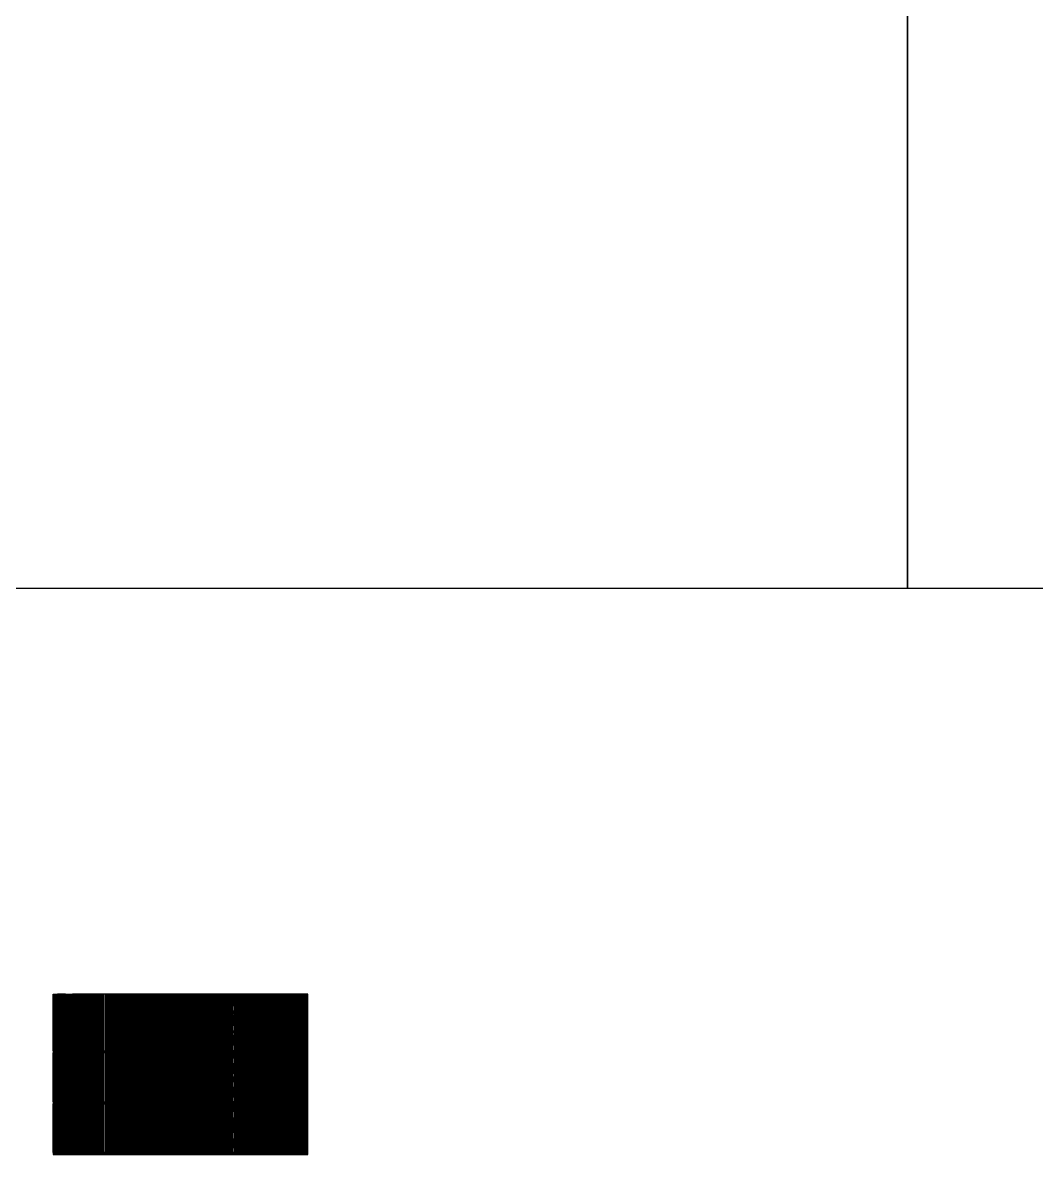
# Model space of a CAD drawing. Header units: millimetres. Extents: x 2519235 to 7246330, y 25937 to 201821.
# Drawn here: x 2943254 to 3002996, y 26451 to 93136 of the extents above; entities that cross this region are included whole.
import ezdxf

# ---------------------------------------------------------------- set-up
doc = ezdxf.new("R2010")
doc.units = ezdxf.units.MM
doc.set_wipeout_variables(frame=1)
doc.linetypes.add('TA_HL_001.00000', pattern=[6.5, 3.55, -2.95])
for name, color, linetype in [('010 - ASPG_EXTR_MAIN_COLOR_2', 7, 'Continuous'), ('010 - ASPG_EXTR_WIPEOUT_', 7, 'Continuous'), ('010 - ASPG_FRAMING_MAIN_COLOR_1', 7, 'Continuous'), ('010 - ASPG_FRAMING_MAIN_COLOR_2', 7, 'Continuous'), ('010 - ASPG_FRAMING_SUB_COLOR_2', 7, 'Continuous'), ('010 - ASPG_FRAMING_SUB_COLOR_3', 7, 'Continuous'), ('010 - ASPG_FRAMING_WIPEOUT_', 7, 'Continuous')]:
    doc.layers.add(name, color=color, linetype=linetype)

# ---------------------------------------------------------------- blocks, each defined once
blk = doc.blocks.new('*U1137')
at = {"color": 7}
blk.add_wipeout([(50, 0), (1400, 0), (1400, 2865), (50, 2865)], dxfattribs=at).dxf.layer = '010 - ASPG_EXTR_WIPEOUT_'
at = {"layer": '010 - ASPG_EXTR_MAIN_COLOR_2', "color": 7}
for points in [[(393, 0), (403, 0), (403, 2865), (393, 2865)], [(458, 0), (468, 0), (468, 2865), (458, 2865)], [(523, 0), (533, 0), (533, 2865), (523, 2865)], [(588, 0), (598, 0), (598, 2865), (588, 2865)], [(653, 0), (663, 0), (663, 2865), (653, 2865)], [(718, 0), (728, 0), (728, 2865), (718, 2865)], [(783, 0), (793, 0), (793, 2865), (783, 2865)], [(848, 0), (858, 0), (858, 2865), (848, 2865)], [(913, 0), (923, 0), (923, 2865), (913, 2865)], [(978, 0), (988, 0), (988, 2865), (978, 2865)], [(1043, 0), (1053, 0), (1053, 2865), (1043, 2865)]]:
    blk.add_lwpolyline(points, close=True, dxfattribs=at)
at = {"layer": '010 - ASPG_FRAMING_SUB_COLOR_2', "color": 7}
blk.add_lwpolyline([(50, 0), (1400, 0), (1400, 2865), (50, 2865)], close=True, dxfattribs=at)
at = {"color": 7}
for points in [[(-50, 0), (50, 0), (50, 2865), (-50, 2865)], [(1400, 0), (1500, 0), (1500, 2865), (1400, 2865)]]:
    blk.add_wipeout(points, dxfattribs=at).dxf.layer = '010 - ASPG_EXTR_WIPEOUT_'
at = {"layer": '010 - ASPG_EXTR_MAIN_COLOR_2', "color": 7}
for points in [[(133, 0), (143, 0), (143, 2865), (133, 2865)], [(198, 0), (208, 0), (208, 2865), (198, 2865)], [(263, 0), (273, 0), (273, 2865), (263, 2865)], [(328, 0), (338, 0), (338, 2865), (328, 2865)], [(1108, 0), (1118, 0), (1118, 2865), (1108, 2865)], [(1173, 0), (1183, 0), (1183, 2865), (1173, 2865)], [(1238, 0), (1248, 0), (1248, 2865), (1238, 2865)], [(1303, 0), (1313, 0), (1313, 2865), (1303, 2865)], [(1368, 0), (1378, 0), (1378, 2865), (1368, 2865)]]:
    blk.add_lwpolyline(points, close=True, dxfattribs=at)
at = {"layer": '010 - ASPG_FRAMING_MAIN_COLOR_1', "color": 7}
for points in [[(-50, 0), (-40, 0), (-40, 2865), (-50, 2865)], [(40, 0), (50, 0), (50, 2865), (40, 2865)], [(1400, 0), (1410, 0), (1410, 2865), (1400, 2865)], [(1490, 0), (1500, 0), (1500, 2865), (1490, 2865)]]:
    blk.add_lwpolyline(points, close=True, dxfattribs=at)
at = {"layer": '010 - ASPG_FRAMING_SUB_COLOR_2', "color": 7}
for points in [[(-50, 0), (50, 0), (50, 2865), (-50, 2865)], [(1400, 0), (1500, 0), (1500, 2865), (1400, 2865)]]:
    blk.add_lwpolyline(points, close=True, dxfattribs=at)
blk = doc.blocks.new('*U1136')
at = {"color": 7}
blk.add_wipeout([(50, 0), (1400, 0), (1400, 2865), (50, 2865)], dxfattribs=at).dxf.layer = '010 - ASPG_EXTR_WIPEOUT_'
at = {"layer": '010 - ASPG_EXTR_MAIN_COLOR_2', "color": 7}
for points in [[(399, 0), (409, 0), (409, 2865), (399, 2865)], [(464, 0), (474, 0), (474, 2865), (464, 2865)], [(529, 0), (539, 0), (539, 2865), (529, 2865)], [(594, 0), (604, 0), (604, 2865), (594, 2865)], [(659, 0), (669, 0), (669, 2865), (659, 2865)], [(724, 0), (734, 0), (734, 2865), (724, 2865)], [(789, 0), (799, 0), (799, 2865), (789, 2865)], [(854, 0), (864, 0), (864, 2865), (854, 2865)], [(919, 0), (929, 0), (929, 2865), (919, 2865)], [(984, 0), (994, 0), (994, 2865), (984, 2865)], [(1049, 0), (1059, 0), (1059, 2865), (1049, 2865)]]:
    blk.add_lwpolyline(points, close=True, dxfattribs=at)
at = {"layer": '010 - ASPG_FRAMING_SUB_COLOR_2', "color": 7}
blk.add_lwpolyline([(50, 0), (1400, 0), (1400, 2865), (50, 2865)], close=True, dxfattribs=at)
at = {"color": 7}
for points in [[(-50, 0), (50, 0), (50, 2865), (-50, 2865)], [(1400, 0), (1500, 0), (1500, 2865), (1400, 2865)]]:
    blk.add_wipeout(points, dxfattribs=at).dxf.layer = '010 - ASPG_EXTR_WIPEOUT_'
at = {"layer": '010 - ASPG_EXTR_MAIN_COLOR_2', "color": 7}
for points in [[(74, 0), (84, 0), (84, 2865), (74, 2865)], [(139, 0), (149, 0), (149, 2865), (139, 2865)], [(204, 0), (214, 0), (214, 2865), (204, 2865)], [(269, 0), (279, 0), (279, 2865), (269, 2865)], [(334, 0), (344, 0), (344, 2865), (334, 2865)], [(1114, 0), (1124, 0), (1124, 2865), (1114, 2865)], [(1179, 0), (1189, 0), (1189, 2865), (1179, 2865)], [(1244, 0), (1254, 0), (1254, 2865), (1244, 2865)], [(1309, 0), (1319, 0), (1319, 2865), (1309, 2865)], [(1374, 0), (1384, 0), (1384, 2865), (1374, 2865)]]:
    blk.add_lwpolyline(points, close=True, dxfattribs=at)
at = {"layer": '010 - ASPG_FRAMING_MAIN_COLOR_1', "color": 7}
for points in [[(-50, 0), (-40, 0), (-40, 2865), (-50, 2865)], [(40, 0), (50, 0), (50, 2865), (40, 2865)], [(1400, 0), (1410, 0), (1410, 2865), (1400, 2865)], [(1490, 0), (1500, 0), (1500, 2865), (1490, 2865)]]:
    blk.add_lwpolyline(points, close=True, dxfattribs=at)
at = {"layer": '010 - ASPG_FRAMING_SUB_COLOR_2', "color": 7}
for points in [[(-50, 0), (50, 0), (50, 2865), (-50, 2865)], [(1400, 0), (1500, 0), (1500, 2865), (1400, 2865)]]:
    blk.add_lwpolyline(points, close=True, dxfattribs=at)
blk = doc.blocks.new('*U1163')
at = {"color": 7}
blk.add_wipeout([(50, 0), (1450, 0), (1450, 2865), (50, 2865)], dxfattribs=at).dxf.layer = '010 - ASPG_EXTR_WIPEOUT_'
at = {"layer": '010 - ASPG_EXTR_MAIN_COLOR_2', "color": 7}
for points in [[(401, 0), (412, 0), (412, 2865), (401, 2865)], [(466, 0), (477, 0), (477, 2865), (466, 2865)], [(531, 0), (542, 0), (542, 2865), (531, 2865)], [(596, 0), (607, 0), (607, 2865), (596, 2865)], [(661, 0), (672, 0), (672, 2865), (661, 2865)], [(726, 0), (737, 0), (737, 2865), (726, 2865)], [(791, 0), (802, 0), (802, 2865), (791, 2865)], [(856, 0), (867, 0), (867, 2865), (856, 2865)], [(921, 0), (932, 0), (932, 2865), (921, 2865)], [(986, 0), (997, 0), (997, 2865), (986, 2865)], [(1051, 0), (1062, 0), (1062, 2865), (1051, 2865)]]:
    blk.add_lwpolyline(points, close=True, dxfattribs=at)
at = {"layer": '010 - ASPG_FRAMING_SUB_COLOR_2', "color": 7}
blk.add_lwpolyline([(50, 0), (1450, 0), (1450, 2865), (50, 2865)], close=True, dxfattribs=at)
at = {"color": 7}
for points in [[(-50, 0), (50, 0), (50, 2865), (-50, 2865)], [(1450, 0), (1550, 0), (1550, 2865), (1450, 2865)]]:
    blk.add_wipeout(points, dxfattribs=at).dxf.layer = '010 - ASPG_EXTR_WIPEOUT_'
at = {"layer": '010 - ASPG_EXTR_MAIN_COLOR_2', "color": 7}
for points in [[(141, 0), (152, 0), (152, 2865), (141, 2865)], [(206, 0), (217, 0), (217, 2865), (206, 2865)], [(271, 0), (282, 0), (282, 2865), (271, 2865)], [(336, 0), (347, 0), (347, 2865), (336, 2865)], [(1116, 0), (1127, 0), (1127, 2865), (1116, 2865)], [(1181, 0), (1192, 0), (1192, 2865), (1181, 2865)], [(1246, 0), (1257, 0), (1257, 2865), (1246, 2865)], [(1311, 0), (1322, 0), (1322, 2865), (1311, 2865)], [(1376, 0), (1387, 0), (1387, 2865), (1376, 2865)], [(1441, 0), (1452, 0), (1452, 2865), (1441, 2865)]]:
    blk.add_lwpolyline(points, close=True, dxfattribs=at)
at = {"layer": '010 - ASPG_FRAMING_MAIN_COLOR_1', "color": 7}
for points in [[(-50, 0), (-40, 0), (-40, 2865), (-50, 2865)], [(40, 0), (50, 0), (50, 2865), (40, 2865)], [(1450, 0), (1460, 0), (1460, 2865), (1450, 2865)], [(1540, 0), (1550, 0), (1550, 2865), (1540, 2865)]]:
    blk.add_lwpolyline(points, close=True, dxfattribs=at)
at = {"layer": '010 - ASPG_FRAMING_SUB_COLOR_2', "color": 7}
for points in [[(-50, 0), (50, 0), (50, 2865), (-50, 2865)], [(1450, 0), (1550, 0), (1550, 2865), (1450, 2865)]]:
    blk.add_lwpolyline(points, close=True, dxfattribs=at)
blk = doc.blocks.new('*U1164')
at = {"color": 7}
blk.add_wipeout([(50, 0), (1450, 0), (1450, 2865), (50, 2865)], dxfattribs=at).dxf.layer = '010 - ASPG_EXTR_WIPEOUT_'
at = {"layer": '010 - ASPG_EXTR_MAIN_COLOR_2', "color": 7}
for points in [[(401, 0), (412, 0), (412, 2865), (401, 2865)], [(466, 0), (477, 0), (477, 2865), (466, 2865)], [(531, 0), (542, 0), (542, 2865), (531, 2865)], [(596, 0), (607, 0), (607, 2865), (596, 2865)], [(661, 0), (672, 0), (672, 2865), (661, 2865)], [(726, 0), (737, 0), (737, 2865), (726, 2865)], [(791, 0), (802, 0), (802, 2865), (791, 2865)], [(856, 0), (867, 0), (867, 2865), (856, 2865)], [(921, 0), (932, 0), (932, 2865), (921, 2865)], [(986, 0), (997, 0), (997, 2865), (986, 2865)], [(1051, 0), (1062, 0), (1062, 2865), (1051, 2865)]]:
    blk.add_lwpolyline(points, close=True, dxfattribs=at)
at = {"layer": '010 - ASPG_FRAMING_SUB_COLOR_2', "color": 7}
blk.add_lwpolyline([(50, 0), (1450, 0), (1450, 2865), (50, 2865)], close=True, dxfattribs=at)
at = {"color": 7}
for points in [[(-50, 0), (50, 0), (50, 2865), (-50, 2865)], [(1450, 0), (1550, 0), (1550, 2865), (1450, 2865)]]:
    blk.add_wipeout(points, dxfattribs=at).dxf.layer = '010 - ASPG_EXTR_WIPEOUT_'
at = {"layer": '010 - ASPG_EXTR_MAIN_COLOR_2', "color": 7}
for points in [[(141, 0), (152, 0), (152, 2865), (141, 2865)], [(206, 0), (217, 0), (217, 2865), (206, 2865)], [(271, 0), (282, 0), (282, 2865), (271, 2865)], [(336, 0), (347, 0), (347, 2865), (336, 2865)], [(1116, 0), (1127, 0), (1127, 2865), (1116, 2865)], [(1181, 0), (1192, 0), (1192, 2865), (1181, 2865)], [(1246, 0), (1257, 0), (1257, 2865), (1246, 2865)], [(1311, 0), (1322, 0), (1322, 2865), (1311, 2865)], [(1376, 0), (1387, 0), (1387, 2865), (1376, 2865)], [(1441, 0), (1452, 0), (1452, 2865), (1441, 2865)]]:
    blk.add_lwpolyline(points, close=True, dxfattribs=at)
at = {"layer": '010 - ASPG_FRAMING_MAIN_COLOR_1', "color": 7}
for points in [[(-50, 0), (-40, 0), (-40, 2865), (-50, 2865)], [(40, 0), (50, 0), (50, 2865), (40, 2865)], [(1450, 0), (1460, 0), (1460, 2865), (1450, 2865)], [(1540, 0), (1550, 0), (1550, 2865), (1540, 2865)]]:
    blk.add_lwpolyline(points, close=True, dxfattribs=at)
at = {"layer": '010 - ASPG_FRAMING_SUB_COLOR_2', "color": 7}
for points in [[(-50, 0), (50, 0), (50, 2865), (-50, 2865)], [(1450, 0), (1550, 0), (1550, 2865), (1450, 2865)]]:
    blk.add_lwpolyline(points, close=True, dxfattribs=at)
blk = doc.blocks.new('*U1162')
at = {"color": 7}
blk.add_wipeout([(0, -40), (15000, -40), (15000, 40), (0, 40)], dxfattribs=at).dxf.layer = '010 - ASPG_FRAMING_WIPEOUT_'
at = {"layer": '010 - ASPG_FRAMING_MAIN_COLOR_2', "color": 7}
blk.add_lwpolyline([(0, -40), (15000, -40), (15000, 40), (0, 40)], close=True, dxfattribs=at)
at = {"color": 7}
blk.add_wipeout([(0, 40), (15000, 40), (15000, 50), (0, 50)], dxfattribs=at).dxf.layer = '010 - ASPG_FRAMING_WIPEOUT_'
at = {"layer": '010 - ASPG_FRAMING_MAIN_COLOR_1', "color": 7}
blk.add_lwpolyline([(0, 40), (15000, 40), (15000, 50), (0, 50)], close=True, dxfattribs=at)
at = {"color": 7}
blk.add_wipeout([(0, -50), (15000, -50), (15000, -40), (0, -40)], dxfattribs=at).dxf.layer = '010 - ASPG_FRAMING_WIPEOUT_'
at = {"layer": '010 - ASPG_FRAMING_MAIN_COLOR_1', "color": 7}
blk.add_lwpolyline([(0, -50), (15000, -50), (15000, -40), (0, -40)], close=True, dxfattribs=at)
blk = doc.blocks.new('*U1161')
at = {"color": 7}
blk.add_wipeout([(0, -40), (15000, -40), (15000, 40), (0, 40)], dxfattribs=at).dxf.layer = '010 - ASPG_FRAMING_WIPEOUT_'
at = {"layer": '010 - ASPG_FRAMING_MAIN_COLOR_2', "color": 7}
blk.add_lwpolyline([(0, -40), (15000, -40), (15000, 40), (0, 40)], close=True, dxfattribs=at)
at = {"color": 7}
blk.add_wipeout([(0, 40), (15000, 40), (15000, 50), (0, 50)], dxfattribs=at).dxf.layer = '010 - ASPG_FRAMING_WIPEOUT_'
at = {"layer": '010 - ASPG_FRAMING_MAIN_COLOR_1', "color": 7}
blk.add_lwpolyline([(0, 40), (15000, 40), (15000, 50), (0, 50)], close=True, dxfattribs=at)
at = {"color": 7}
blk.add_wipeout([(0, -50), (15000, -50), (15000, -40), (0, -40)], dxfattribs=at).dxf.layer = '010 - ASPG_FRAMING_WIPEOUT_'
at = {"layer": '010 - ASPG_FRAMING_MAIN_COLOR_1', "color": 7}
blk.add_lwpolyline([(0, -50), (15000, -50), (15000, -40), (0, -40)], close=True, dxfattribs=at)
blk = doc.blocks.new('*U1953')
at = {"color": 7}
blk.add_wipeout([(50, 0), (1400, 0), (1400, 2880), (50, 2880)], dxfattribs=at).dxf.layer = '010 - ASPG_EXTR_WIPEOUT_'
at = {"layer": '010 - ASPG_EXTR_MAIN_COLOR_2', "color": 7}
for points in [[(393, 0), (403, 0), (403, 2880), (393, 2880)], [(458, 0), (468, 0), (468, 2880), (458, 2880)], [(523, 0), (533, 0), (533, 2880), (523, 2880)], [(588, 0), (598, 0), (598, 2880), (588, 2880)], [(653, 0), (663, 0), (663, 2880), (653, 2880)], [(718, 0), (728, 0), (728, 2880), (718, 2880)], [(783, 0), (793, 0), (793, 2880), (783, 2880)], [(848, 0), (858, 0), (858, 2880), (848, 2880)], [(913, 0), (923, 0), (923, 2880), (913, 2880)], [(978, 0), (988, 0), (988, 2880), (978, 2880)], [(1043, 0), (1053, 0), (1053, 2880), (1043, 2880)]]:
    blk.add_lwpolyline(points, close=True, dxfattribs=at)
at = {"layer": '010 - ASPG_FRAMING_SUB_COLOR_2', "color": 7}
blk.add_lwpolyline([(50, 0), (1400, 0), (1400, 2880), (50, 2880)], close=True, dxfattribs=at)
at = {"color": 7}
for points in [[(-50, 0), (50, 0), (50, 2880), (-50, 2880)], [(1400, 0), (1500, 0), (1500, 2880), (1400, 2880)]]:
    blk.add_wipeout(points, dxfattribs=at).dxf.layer = '010 - ASPG_EXTR_WIPEOUT_'
at = {"layer": '010 - ASPG_EXTR_MAIN_COLOR_2', "color": 7}
for points in [[(133, 0), (143, 0), (143, 2880), (133, 2880)], [(198, 0), (208, 0), (208, 2880), (198, 2880)], [(263, 0), (273, 0), (273, 2880), (263, 2880)], [(328, 0), (338, 0), (338, 2880), (328, 2880)], [(1108, 0), (1118, 0), (1118, 2880), (1108, 2880)], [(1173, 0), (1183, 0), (1183, 2880), (1173, 2880)], [(1238, 0), (1248, 0), (1248, 2880), (1238, 2880)], [(1303, 0), (1313, 0), (1313, 2880), (1303, 2880)], [(1368, 0), (1378, 0), (1378, 2880), (1368, 2880)]]:
    blk.add_lwpolyline(points, close=True, dxfattribs=at)
at = {"layer": '010 - ASPG_FRAMING_MAIN_COLOR_1', "color": 7}
for points in [[(-50, 0), (-40, 0), (-40, 2880), (-50, 2880)], [(40, 0), (50, 0), (50, 2880), (40, 2880)], [(1400, 0), (1410, 0), (1410, 2880), (1400, 2880)], [(1490, 0), (1500, 0), (1500, 2880), (1490, 2880)]]:
    blk.add_lwpolyline(points, close=True, dxfattribs=at)
at = {"layer": '010 - ASPG_FRAMING_SUB_COLOR_2', "color": 7}
for points in [[(-50, 0), (50, 0), (50, 2880), (-50, 2880)], [(1400, 0), (1500, 0), (1500, 2880), (1400, 2880)]]:
    blk.add_lwpolyline(points, close=True, dxfattribs=at)
blk = doc.blocks.new('*U1951')
at = {"color": 7}
blk.add_wipeout([(50, 0), (1400, 0), (1400, 2880), (50, 2880)], dxfattribs=at).dxf.layer = '010 - ASPG_EXTR_WIPEOUT_'
at = {"layer": '010 - ASPG_EXTR_MAIN_COLOR_2', "color": 7}
for points in [[(399, 0), (409, 0), (409, 2880), (399, 2880)], [(464, 0), (474, 0), (474, 2880), (464, 2880)], [(529, 0), (539, 0), (539, 2880), (529, 2880)], [(594, 0), (604, 0), (604, 2880), (594, 2880)], [(659, 0), (669, 0), (669, 2880), (659, 2880)], [(724, 0), (734, 0), (734, 2880), (724, 2880)], [(789, 0), (799, 0), (799, 2880), (789, 2880)], [(854, 0), (864, 0), (864, 2880), (854, 2880)], [(919, 0), (929, 0), (929, 2880), (919, 2880)], [(984, 0), (994, 0), (994, 2880), (984, 2880)], [(1049, 0), (1059, 0), (1059, 2880), (1049, 2880)]]:
    blk.add_lwpolyline(points, close=True, dxfattribs=at)
at = {"layer": '010 - ASPG_FRAMING_SUB_COLOR_2', "color": 7}
blk.add_lwpolyline([(50, 0), (1400, 0), (1400, 2880), (50, 2880)], close=True, dxfattribs=at)
at = {"color": 7}
for points in [[(-50, 0), (50, 0), (50, 2880), (-50, 2880)], [(1400, 0), (1500, 0), (1500, 2880), (1400, 2880)]]:
    blk.add_wipeout(points, dxfattribs=at).dxf.layer = '010 - ASPG_EXTR_WIPEOUT_'
at = {"layer": '010 - ASPG_EXTR_MAIN_COLOR_2', "color": 7}
for points in [[(74, 0), (84, 0), (84, 2880), (74, 2880)], [(139, 0), (149, 0), (149, 2880), (139, 2880)], [(204, 0), (214, 0), (214, 2880), (204, 2880)], [(269, 0), (279, 0), (279, 2880), (269, 2880)], [(334, 0), (344, 0), (344, 2880), (334, 2880)], [(1114, 0), (1124, 0), (1124, 2880), (1114, 2880)], [(1179, 0), (1189, 0), (1189, 2880), (1179, 2880)], [(1244, 0), (1254, 0), (1254, 2880), (1244, 2880)], [(1309, 0), (1319, 0), (1319, 2880), (1309, 2880)], [(1374, 0), (1384, 0), (1384, 2880), (1374, 2880)]]:
    blk.add_lwpolyline(points, close=True, dxfattribs=at)
at = {"layer": '010 - ASPG_FRAMING_MAIN_COLOR_1', "color": 7}
for points in [[(-50, 0), (-40, 0), (-40, 2880), (-50, 2880)], [(40, 0), (50, 0), (50, 2880), (40, 2880)], [(1400, 0), (1410, 0), (1410, 2880), (1400, 2880)], [(1490, 0), (1500, 0), (1500, 2880), (1490, 2880)]]:
    blk.add_lwpolyline(points, close=True, dxfattribs=at)
at = {"layer": '010 - ASPG_FRAMING_SUB_COLOR_2', "color": 7}
for points in [[(-50, 0), (50, 0), (50, 2880), (-50, 2880)], [(1400, 0), (1500, 0), (1500, 2880), (1400, 2880)]]:
    blk.add_lwpolyline(points, close=True, dxfattribs=at)
blk = doc.blocks.new('*U1952')
at = {"color": 7}
blk.add_wipeout([(50, 0), (1450, 0), (1450, 2880), (50, 2880)], dxfattribs=at).dxf.layer = '010 - ASPG_EXTR_WIPEOUT_'
at = {"layer": '010 - ASPG_EXTR_MAIN_COLOR_2', "color": 7}
for points in [[(401, 0), (412, 0), (412, 2880), (401, 2880)], [(466, 0), (477, 0), (477, 2880), (466, 2880)], [(531, 0), (542, 0), (542, 2880), (531, 2880)], [(596, 0), (607, 0), (607, 2880), (596, 2880)], [(661, 0), (672, 0), (672, 2880), (661, 2880)], [(726, 0), (737, 0), (737, 2880), (726, 2880)], [(791, 0), (802, 0), (802, 2880), (791, 2880)], [(856, 0), (867, 0), (867, 2880), (856, 2880)], [(921, 0), (932, 0), (932, 2880), (921, 2880)], [(986, 0), (997, 0), (997, 2880), (986, 2880)], [(1051, 0), (1062, 0), (1062, 2880), (1051, 2880)]]:
    blk.add_lwpolyline(points, close=True, dxfattribs=at)
at = {"layer": '010 - ASPG_FRAMING_SUB_COLOR_2', "color": 7}
blk.add_lwpolyline([(50, 0), (1450, 0), (1450, 2880), (50, 2880)], close=True, dxfattribs=at)
at = {"color": 7}
for points in [[(-50, 0), (50, 0), (50, 2880), (-50, 2880)], [(1450, 0), (1550, 0), (1550, 2880), (1450, 2880)]]:
    blk.add_wipeout(points, dxfattribs=at).dxf.layer = '010 - ASPG_EXTR_WIPEOUT_'
at = {"layer": '010 - ASPG_EXTR_MAIN_COLOR_2', "color": 7}
for points in [[(141, 0), (152, 0), (152, 2880), (141, 2880)], [(206, 0), (217, 0), (217, 2880), (206, 2880)], [(271, 0), (282, 0), (282, 2880), (271, 2880)], [(336, 0), (347, 0), (347, 2880), (336, 2880)], [(1116, 0), (1127, 0), (1127, 2880), (1116, 2880)], [(1181, 0), (1192, 0), (1192, 2880), (1181, 2880)], [(1246, 0), (1257, 0), (1257, 2880), (1246, 2880)], [(1311, 0), (1322, 0), (1322, 2880), (1311, 2880)], [(1376, 0), (1387, 0), (1387, 2880), (1376, 2880)], [(1441, 0), (1452, 0), (1452, 2880), (1441, 2880)]]:
    blk.add_lwpolyline(points, close=True, dxfattribs=at)
at = {"layer": '010 - ASPG_FRAMING_MAIN_COLOR_1', "color": 7}
for points in [[(-50, 0), (-40, 0), (-40, 2880), (-50, 2880)], [(40, 0), (50, 0), (50, 2880), (40, 2880)], [(1450, 0), (1460, 0), (1460, 2880), (1450, 2880)], [(1540, 0), (1550, 0), (1550, 2880), (1540, 2880)]]:
    blk.add_lwpolyline(points, close=True, dxfattribs=at)
at = {"layer": '010 - ASPG_FRAMING_SUB_COLOR_2', "color": 7}
for points in [[(-50, 0), (50, 0), (50, 2880), (-50, 2880)], [(1450, 0), (1550, 0), (1550, 2880), (1450, 2880)]]:
    blk.add_lwpolyline(points, close=True, dxfattribs=at)
blk = doc.blocks.new('*U1290')
at = {"color": 7}
blk.add_wipeout([(50, 0), (1450, 0), (1450, 2880), (50, 2880)], dxfattribs=at).dxf.layer = '010 - ASPG_EXTR_WIPEOUT_'
at = {"layer": '010 - ASPG_EXTR_MAIN_COLOR_2', "color": 7}
for points in [[(401, 0), (412, 0), (412, 2880), (401, 2880)], [(466, 0), (477, 0), (477, 2880), (466, 2880)], [(531, 0), (542, 0), (542, 2880), (531, 2880)], [(596, 0), (607, 0), (607, 2880), (596, 2880)], [(661, 0), (672, 0), (672, 2880), (661, 2880)], [(726, 0), (737, 0), (737, 2880), (726, 2880)], [(791, 0), (802, 0), (802, 2880), (791, 2880)], [(856, 0), (867, 0), (867, 2880), (856, 2880)], [(921, 0), (932, 0), (932, 2880), (921, 2880)], [(986, 0), (997, 0), (997, 2880), (986, 2880)], [(1051, 0), (1062, 0), (1062, 2880), (1051, 2880)]]:
    blk.add_lwpolyline(points, close=True, dxfattribs=at)
at = {"layer": '010 - ASPG_FRAMING_SUB_COLOR_2', "color": 7}
blk.add_lwpolyline([(50, 0), (1450, 0), (1450, 2880), (50, 2880)], close=True, dxfattribs=at)
at = {"color": 7}
for points in [[(-50, 0), (50, 0), (50, 2880), (-50, 2880)], [(1450, 0), (1550, 0), (1550, 2880), (1450, 2880)]]:
    blk.add_wipeout(points, dxfattribs=at).dxf.layer = '010 - ASPG_EXTR_WIPEOUT_'
at = {"layer": '010 - ASPG_EXTR_MAIN_COLOR_2', "color": 7}
for points in [[(141, 0), (152, 0), (152, 2880), (141, 2880)], [(206, 0), (217, 0), (217, 2880), (206, 2880)], [(271, 0), (282, 0), (282, 2880), (271, 2880)], [(336, 0), (347, 0), (347, 2880), (336, 2880)], [(1116, 0), (1127, 0), (1127, 2880), (1116, 2880)], [(1181, 0), (1192, 0), (1192, 2880), (1181, 2880)], [(1246, 0), (1257, 0), (1257, 2880), (1246, 2880)], [(1311, 0), (1322, 0), (1322, 2880), (1311, 2880)], [(1376, 0), (1387, 0), (1387, 2880), (1376, 2880)], [(1441, 0), (1452, 0), (1452, 2880), (1441, 2880)]]:
    blk.add_lwpolyline(points, close=True, dxfattribs=at)
at = {"layer": '010 - ASPG_FRAMING_MAIN_COLOR_1', "color": 7}
for points in [[(-50, 0), (-40, 0), (-40, 2880), (-50, 2880)], [(40, 0), (50, 0), (50, 2880), (40, 2880)], [(1450, 0), (1460, 0), (1460, 2880), (1450, 2880)], [(1540, 0), (1550, 0), (1550, 2880), (1540, 2880)]]:
    blk.add_lwpolyline(points, close=True, dxfattribs=at)
at = {"layer": '010 - ASPG_FRAMING_SUB_COLOR_2', "color": 7}
for points in [[(-50, 0), (50, 0), (50, 2880), (-50, 2880)], [(1450, 0), (1550, 0), (1550, 2880), (1450, 2880)]]:
    blk.add_lwpolyline(points, close=True, dxfattribs=at)
blk = doc.blocks.new('*U1168')
at = {"color": 7}
blk.add_wipeout([(50, 0), (1400, 0), (1400, 3340), (50, 3340)], dxfattribs=at).dxf.layer = '010 - ASPG_EXTR_WIPEOUT_'
at = {"layer": '010 - ASPG_EXTR_MAIN_COLOR_2', "color": 7}
for points in [[(393, 0), (403, 0), (403, 3340), (393, 3340)], [(458, 0), (468, 0), (468, 3340), (458, 3340)], [(523, 0), (533, 0), (533, 3340), (523, 3340)], [(588, 0), (598, 0), (598, 3340), (588, 3340)], [(653, 0), (663, 0), (663, 3340), (653, 3340)], [(718, 0), (728, 0), (728, 3340), (718, 3340)], [(783, 0), (793, 0), (793, 3340), (783, 3340)], [(848, 0), (858, 0), (858, 3340), (848, 3340)], [(913, 0), (923, 0), (923, 3340), (913, 3340)], [(978, 0), (988, 0), (988, 3340), (978, 3340)], [(1043, 0), (1053, 0), (1053, 3340), (1043, 3340)]]:
    blk.add_lwpolyline(points, close=True, dxfattribs=at)
at = {"layer": '010 - ASPG_FRAMING_SUB_COLOR_2', "color": 7}
blk.add_lwpolyline([(50, 0), (1400, 0), (1400, 3340), (50, 3340)], close=True, dxfattribs=at)
at = {"color": 7}
for points in [[(-50, 0), (50, 0), (50, 3340), (-50, 3340)], [(1400, 0), (1500, 0), (1500, 3340), (1400, 3340)]]:
    blk.add_wipeout(points, dxfattribs=at).dxf.layer = '010 - ASPG_EXTR_WIPEOUT_'
at = {"layer": '010 - ASPG_EXTR_MAIN_COLOR_2', "color": 7}
for points in [[(133, 0), (143, 0), (143, 3340), (133, 3340)], [(198, 0), (208, 0), (208, 3340), (198, 3340)], [(263, 0), (273, 0), (273, 3340), (263, 3340)], [(328, 0), (338, 0), (338, 3340), (328, 3340)], [(1108, 0), (1118, 0), (1118, 3340), (1108, 3340)], [(1173, 0), (1183, 0), (1183, 3340), (1173, 3340)], [(1238, 0), (1248, 0), (1248, 3340), (1238, 3340)], [(1303, 0), (1313, 0), (1313, 3340), (1303, 3340)], [(1368, 0), (1378, 0), (1378, 3340), (1368, 3340)]]:
    blk.add_lwpolyline(points, close=True, dxfattribs=at)
at = {"layer": '010 - ASPG_FRAMING_MAIN_COLOR_1', "color": 7}
for points in [[(-50, 0), (-40, 0), (-40, 3340), (-50, 3340)], [(40, 0), (50, 0), (50, 3340), (40, 3340)], [(1400, 0), (1410, 0), (1410, 3340), (1400, 3340)], [(1490, 0), (1500, 0), (1500, 3340), (1490, 3340)]]:
    blk.add_lwpolyline(points, close=True, dxfattribs=at)
at = {"layer": '010 - ASPG_FRAMING_SUB_COLOR_2', "color": 7}
for points in [[(-50, 0), (50, 0), (50, 3340), (-50, 3340)], [(1400, 0), (1500, 0), (1500, 3340), (1400, 3340)]]:
    blk.add_lwpolyline(points, close=True, dxfattribs=at)
blk = doc.blocks.new('*U1165')
at = {"color": 7}
blk.add_wipeout([(50, 0), (1400, 0), (1400, 3340), (50, 3340)], dxfattribs=at).dxf.layer = '010 - ASPG_EXTR_WIPEOUT_'
at = {"layer": '010 - ASPG_EXTR_MAIN_COLOR_2', "color": 7}
for points in [[(399, 0), (409, 0), (409, 3340), (399, 3340)], [(464, 0), (474, 0), (474, 3340), (464, 3340)], [(529, 0), (539, 0), (539, 3340), (529, 3340)], [(594, 0), (604, 0), (604, 3340), (594, 3340)], [(659, 0), (669, 0), (669, 3340), (659, 3340)], [(724, 0), (734, 0), (734, 3340), (724, 3340)], [(789, 0), (799, 0), (799, 3340), (789, 3340)], [(854, 0), (864, 0), (864, 3340), (854, 3340)], [(919, 0), (929, 0), (929, 3340), (919, 3340)], [(984, 0), (994, 0), (994, 3340), (984, 3340)], [(1049, 0), (1059, 0), (1059, 3340), (1049, 3340)]]:
    blk.add_lwpolyline(points, close=True, dxfattribs=at)
at = {"layer": '010 - ASPG_FRAMING_SUB_COLOR_2', "color": 7}
blk.add_lwpolyline([(50, 0), (1400, 0), (1400, 3340), (50, 3340)], close=True, dxfattribs=at)
at = {"color": 7}
for points in [[(-50, 0), (50, 0), (50, 3340), (-50, 3340)], [(1400, 0), (1500, 0), (1500, 3340), (1400, 3340)]]:
    blk.add_wipeout(points, dxfattribs=at).dxf.layer = '010 - ASPG_EXTR_WIPEOUT_'
at = {"layer": '010 - ASPG_EXTR_MAIN_COLOR_2', "color": 7}
for points in [[(74, 0), (84, 0), (84, 3340), (74, 3340)], [(139, 0), (149, 0), (149, 3340), (139, 3340)], [(204, 0), (214, 0), (214, 3340), (204, 3340)], [(269, 0), (279, 0), (279, 3340), (269, 3340)], [(334, 0), (344, 0), (344, 3340), (334, 3340)], [(1114, 0), (1124, 0), (1124, 3340), (1114, 3340)], [(1179, 0), (1189, 0), (1189, 3340), (1179, 3340)], [(1244, 0), (1254, 0), (1254, 3340), (1244, 3340)], [(1309, 0), (1319, 0), (1319, 3340), (1309, 3340)], [(1374, 0), (1384, 0), (1384, 3340), (1374, 3340)]]:
    blk.add_lwpolyline(points, close=True, dxfattribs=at)
at = {"layer": '010 - ASPG_FRAMING_MAIN_COLOR_1', "color": 7}
for points in [[(-50, 0), (-40, 0), (-40, 3340), (-50, 3340)], [(40, 0), (50, 0), (50, 3340), (40, 3340)], [(1400, 0), (1410, 0), (1410, 3340), (1400, 3340)], [(1490, 0), (1500, 0), (1500, 3340), (1490, 3340)]]:
    blk.add_lwpolyline(points, close=True, dxfattribs=at)
at = {"layer": '010 - ASPG_FRAMING_SUB_COLOR_2', "color": 7}
for points in [[(-50, 0), (50, 0), (50, 3340), (-50, 3340)], [(1400, 0), (1500, 0), (1500, 3340), (1400, 3340)]]:
    blk.add_lwpolyline(points, close=True, dxfattribs=at)
blk = doc.blocks.new('*U1166')
at = {"color": 7}
blk.add_wipeout([(50, 0), (1450, 0), (1450, 3340), (50, 3340)], dxfattribs=at).dxf.layer = '010 - ASPG_EXTR_WIPEOUT_'
at = {"layer": '010 - ASPG_EXTR_MAIN_COLOR_2', "color": 7}
for points in [[(401, 0), (412, 0), (412, 3340), (401, 3340)], [(466, 0), (477, 0), (477, 3340), (466, 3340)], [(531, 0), (542, 0), (542, 3340), (531, 3340)], [(596, 0), (607, 0), (607, 3340), (596, 3340)], [(661, 0), (672, 0), (672, 3340), (661, 3340)], [(726, 0), (737, 0), (737, 3340), (726, 3340)], [(791, 0), (802, 0), (802, 3340), (791, 3340)], [(856, 0), (867, 0), (867, 3340), (856, 3340)], [(921, 0), (932, 0), (932, 3340), (921, 3340)], [(986, 0), (997, 0), (997, 3340), (986, 3340)], [(1051, 0), (1062, 0), (1062, 3340), (1051, 3340)]]:
    blk.add_lwpolyline(points, close=True, dxfattribs=at)
at = {"layer": '010 - ASPG_FRAMING_SUB_COLOR_2', "color": 7}
blk.add_lwpolyline([(50, 0), (1450, 0), (1450, 3340), (50, 3340)], close=True, dxfattribs=at)
at = {"color": 7}
for points in [[(-50, 0), (50, 0), (50, 3340), (-50, 3340)], [(1450, 0), (1550, 0), (1550, 3340), (1450, 3340)]]:
    blk.add_wipeout(points, dxfattribs=at).dxf.layer = '010 - ASPG_EXTR_WIPEOUT_'
at = {"layer": '010 - ASPG_EXTR_MAIN_COLOR_2', "color": 7}
for points in [[(141, 0), (152, 0), (152, 3340), (141, 3340)], [(206, 0), (217, 0), (217, 3340), (206, 3340)], [(271, 0), (282, 0), (282, 3340), (271, 3340)], [(336, 0), (347, 0), (347, 3340), (336, 3340)], [(1116, 0), (1127, 0), (1127, 3340), (1116, 3340)], [(1181, 0), (1192, 0), (1192, 3340), (1181, 3340)], [(1246, 0), (1257, 0), (1257, 3340), (1246, 3340)], [(1311, 0), (1322, 0), (1322, 3340), (1311, 3340)], [(1376, 0), (1387, 0), (1387, 3340), (1376, 3340)], [(1441, 0), (1452, 0), (1452, 3340), (1441, 3340)]]:
    blk.add_lwpolyline(points, close=True, dxfattribs=at)
at = {"layer": '010 - ASPG_FRAMING_MAIN_COLOR_1', "color": 7}
for points in [[(-50, 0), (-40, 0), (-40, 3340), (-50, 3340)], [(40, 0), (50, 0), (50, 3340), (40, 3340)], [(1450, 0), (1460, 0), (1460, 3340), (1450, 3340)], [(1540, 0), (1550, 0), (1550, 3340), (1540, 3340)]]:
    blk.add_lwpolyline(points, close=True, dxfattribs=at)
at = {"layer": '010 - ASPG_FRAMING_SUB_COLOR_2', "color": 7}
for points in [[(-50, 0), (50, 0), (50, 3340), (-50, 3340)], [(1450, 0), (1550, 0), (1550, 3340), (1450, 3340)]]:
    blk.add_lwpolyline(points, close=True, dxfattribs=at)
blk = doc.blocks.new('*U1167')
at = {"color": 7}
blk.add_wipeout([(50, 0), (1450, 0), (1450, 3340), (50, 3340)], dxfattribs=at).dxf.layer = '010 - ASPG_EXTR_WIPEOUT_'
at = {"layer": '010 - ASPG_EXTR_MAIN_COLOR_2', "color": 7}
for points in [[(401, 0), (412, 0), (412, 3340), (401, 3340)], [(466, 0), (477, 0), (477, 3340), (466, 3340)], [(531, 0), (542, 0), (542, 3340), (531, 3340)], [(596, 0), (607, 0), (607, 3340), (596, 3340)], [(661, 0), (672, 0), (672, 3340), (661, 3340)], [(726, 0), (737, 0), (737, 3340), (726, 3340)], [(791, 0), (802, 0), (802, 3340), (791, 3340)], [(856, 0), (867, 0), (867, 3340), (856, 3340)], [(921, 0), (932, 0), (932, 3340), (921, 3340)], [(986, 0), (997, 0), (997, 3340), (986, 3340)], [(1051, 0), (1062, 0), (1062, 3340), (1051, 3340)]]:
    blk.add_lwpolyline(points, close=True, dxfattribs=at)
at = {"layer": '010 - ASPG_FRAMING_SUB_COLOR_2', "color": 7}
blk.add_lwpolyline([(50, 0), (1450, 0), (1450, 3340), (50, 3340)], close=True, dxfattribs=at)
at = {"color": 7}
for points in [[(-50, 0), (50, 0), (50, 3340), (-50, 3340)], [(1450, 0), (1550, 0), (1550, 3340), (1450, 3340)]]:
    blk.add_wipeout(points, dxfattribs=at).dxf.layer = '010 - ASPG_EXTR_WIPEOUT_'
at = {"layer": '010 - ASPG_EXTR_MAIN_COLOR_2', "color": 7}
for points in [[(141, 0), (152, 0), (152, 3340), (141, 3340)], [(206, 0), (217, 0), (217, 3340), (206, 3340)], [(271, 0), (282, 0), (282, 3340), (271, 3340)], [(336, 0), (347, 0), (347, 3340), (336, 3340)], [(1116, 0), (1127, 0), (1127, 3340), (1116, 3340)], [(1181, 0), (1192, 0), (1192, 3340), (1181, 3340)], [(1246, 0), (1257, 0), (1257, 3340), (1246, 3340)], [(1311, 0), (1322, 0), (1322, 3340), (1311, 3340)], [(1376, 0), (1387, 0), (1387, 3340), (1376, 3340)], [(1441, 0), (1452, 0), (1452, 3340), (1441, 3340)]]:
    blk.add_lwpolyline(points, close=True, dxfattribs=at)
at = {"layer": '010 - ASPG_FRAMING_MAIN_COLOR_1', "color": 7}
for points in [[(-50, 0), (-40, 0), (-40, 3340), (-50, 3340)], [(40, 0), (50, 0), (50, 3340), (40, 3340)], [(1450, 0), (1460, 0), (1460, 3340), (1450, 3340)], [(1540, 0), (1550, 0), (1550, 3340), (1540, 3340)]]:
    blk.add_lwpolyline(points, close=True, dxfattribs=at)
at = {"layer": '010 - ASPG_FRAMING_SUB_COLOR_2', "color": 7}
for points in [[(-50, 0), (50, 0), (50, 3340), (-50, 3340)], [(1450, 0), (1550, 0), (1550, 3340), (1450, 3340)]]:
    blk.add_lwpolyline(points, close=True, dxfattribs=at)
blk = doc.blocks.new('*U2428')
at = {"layer": '010 - ASPG_FRAMING_SUB_COLOR_3', "color": 7, "linetype": 'ByBlock'}
for points in [[(0, 0), (0, 1330), (25, 1300), (25, 30), (0, 0)], [(1432, 1330), (0, 1330), (25, 1300), (1408, 1300)], [(1432, 0), (1432, 1330), (1408, 1300), (1408, 30), (1432, 0)], [(25, 30), (1408, 30), (1432, 0), (0, 0), (25, 30)]]:
    blk.add_lwpolyline(points, close=True, dxfattribs=at)
blk = doc.blocks.new('*U2429')
at = {"layer": '010 - ASPG_FRAMING_SUB_COLOR_3', "color": 7, "linetype": 'ByBlock'}
for points in [[(0, 0), (0, 1380), (25, 1350), (25, 30), (0, 0)], [(1432, 1380), (0, 1380), (25, 1350), (1408, 1350)], [(1432, 0), (1432, 1380), (1408, 1350), (1408, 30), (1432, 0)], [(25, 30), (1408, 30), (1432, 0), (0, 0), (25, 30)]]:
    blk.add_lwpolyline(points, close=True, dxfattribs=at)
blk = doc.blocks.new('*U2426')
at = {"layer": '010 - ASPG_FRAMING_SUB_COLOR_3', "color": 7, "linetype": 'ByBlock'}
for points in [[(0, 0), (0, 1330), (25, 1300), (25, 30), (0, 0)], [(1440, 1330), (0, 1330), (25, 1300), (1415, 1300)], [(1440, 0), (1440, 1330), (1415, 1300), (1415, 30), (1440, 0)], [(25, 30), (1415, 30), (1440, 0), (0, 0), (25, 30)]]:
    blk.add_lwpolyline(points, close=True, dxfattribs=at)
blk = doc.blocks.new('*U2427')
at = {"layer": '010 - ASPG_FRAMING_SUB_COLOR_3', "color": 7, "linetype": 'ByBlock'}
for points in [[(0, 0), (0, 1380), (25, 1350), (25, 30), (0, 0)], [(1440, 1380), (0, 1380), (25, 1350), (1415, 1350)], [(1440, 0), (1440, 1380), (1415, 1350), (1415, 30), (1440, 0)], [(25, 30), (1415, 30), (1440, 0), (0, 0), (25, 30)]]:
    blk.add_lwpolyline(points, close=True, dxfattribs=at)
blk = doc.blocks.new('*U2425')
at = {"layer": '010 - ASPG_FRAMING_SUB_COLOR_3', "color": 7, "linetype": 'ByBlock'}
for points in [[(0, 0), (0, 1330), (25, 1300), (25, 30), (0, 0)], [(1113, 1330), (0, 1330), (25, 1300), (1088, 1300)], [(1113, 0), (1113, 1330), (1088, 1300), (1088, 30), (1113, 0)], [(25, 30), (1088, 30), (1113, 0), (0, 0), (25, 30)]]:
    blk.add_lwpolyline(points, close=True, dxfattribs=at)
blk = doc.blocks.new('*U2424')
at = {"layer": '010 - ASPG_FRAMING_SUB_COLOR_3', "color": 7, "linetype": 'ByBlock'}
for points in [[(0, 0), (0, 1380), (25, 1350), (25, 30), (0, 0)], [(1113, 1380), (0, 1380), (25, 1350), (1088, 1350)], [(1113, 0), (1113, 1380), (1088, 1350), (1088, 30), (1113, 0)], [(25, 30), (1088, 30), (1113, 0), (0, 0), (25, 30)]]:
    blk.add_lwpolyline(points, close=True, dxfattribs=at)

msp = doc.modelspace()

# ---------------------------------------------------------------- linework, layer by layer
at = {"color": 7}
for points in [[(2895400.188, 59821.36), (2995400.188, 59821.36), (2995400.188, 159821.36), (2895400.188, 159821.36)], [(2995400.188, 59821.36), (3095400.188, 59821.36), (3095400.188, 159821.36), (2995400.188, 159821.36)]]:
    msp.add_lwpolyline(points, close=True, dxfattribs=at)

# ---------------------------------------------------------------- block references
at = {"color": 7, "rotation": 180}
msp.add_blockref('*U1161', (2960059.15, 32485.549), dxfattribs=at)
at = {"color": 7, "xscale": -1}
msp.add_blockref('*U1136', (2946559.159, 26560.549), dxfattribs=at)
at = {"color": 7}
msp.add_blockref('*U1137', (2958559.159, 26560.549), dxfattribs=at)

# ---------------------------------------------------------------- next in the draw order: block references
msp.add_blockref('*U1163', (2946559.159, 26560.549), dxfattribs=at)

# ---------------------------------------------------------------- next in the draw order: block references
msp.add_blockref('*U1164', (2948059.159, 26560.549), dxfattribs=at)
at = {"color": 7, "linetype": 'TA_HL_001.00000', "rotation": 90}
msp.add_blockref('*U2428', (2946499.159, 26560.549), dxfattribs=at)

# ---------------------------------------------------------------- next in the draw order: linework, layer by layer
at = {"color": 7}
msp.add_point((2948059.15, 26560.549), dxfattribs=at)

# ---------------------------------------------------------------- next in the draw order: block references
msp.add_blockref('*U1164', (2949559.159, 26560.549), dxfattribs=at)
at = {"color": 7, "linetype": 'TA_HL_001.00000', "rotation": 90}
msp.add_blockref('*U2429', (2947999.159, 26560.549), dxfattribs=at)

# ---------------------------------------------------------------- next in the draw order: block references
at = {"color": 7}
msp.add_blockref('*U1164', (2951059.159, 26560.549), dxfattribs=at)
at = {"color": 7, "linetype": 'TA_HL_001.00000', "rotation": 90}
msp.add_blockref('*U2429', (2949499.159, 26560.549), dxfattribs=at)

# ---------------------------------------------------------------- next in the draw order: block references
at = {"color": 7}
msp.add_blockref('*U1164', (2952559.159, 26560.549), dxfattribs=at)
at = {"color": 7, "linetype": 'TA_HL_001.00000', "rotation": 90}
msp.add_blockref('*U2429', (2950999.159, 26560.549), dxfattribs=at)

# ---------------------------------------------------------------- next in the draw order: block references
at = {"color": 7}
msp.add_blockref('*U1164', (2954059.159, 26560.549), dxfattribs=at)
at = {"color": 7, "linetype": 'TA_HL_001.00000', "rotation": 90}
msp.add_blockref('*U2429', (2952499.159, 26560.549), dxfattribs=at)

# ---------------------------------------------------------------- next in the draw order: block references
at = {"color": 7}
msp.add_blockref('*U1164', (2955559.159, 26560.549), dxfattribs=at)
at = {"color": 7, "linetype": 'TA_HL_001.00000', "rotation": 90}
msp.add_blockref('*U2429', (2953999.159, 26560.549), dxfattribs=at)

# ---------------------------------------------------------------- next in the draw order: block references
at = {"color": 7}
msp.add_blockref('*U1164', (2957059.159, 26560.549), dxfattribs=at)
at = {"color": 7, "linetype": 'TA_HL_001.00000', "rotation": 90}
msp.add_blockref('*U2429', (2955499.159, 26560.549), dxfattribs=at)

# ---------------------------------------------------------------- next in the draw order: block references
at = {"color": 7, "rotation": 180}
msp.add_blockref('*U1162', (2960059.15, 29485.549), dxfattribs=at)
at = {"color": 7, "linetype": 'TA_HL_001.00000', "rotation": 90}
for name, p in [('*U2429', (2956999.159, 26560.549)), ('*U2429', (2958499.159, 26560.549)), ('*U2428', (2959949.159, 26560.549))]:
    msp.add_blockref(name, p, dxfattribs=at)

# ---------------------------------------------------------------- next in the draw order: block references
at = {"color": 7, "xscale": -1}
msp.add_blockref('*U1951', (2946559.159, 29545.549), dxfattribs=at)
at = {"color": 7}
msp.add_blockref('*U1953', (2958559.159, 29545.549), dxfattribs=at)
at = {"color": 7, "rotation": 180}
msp.add_blockref('*U1162', (2960059.15, 26500.549), dxfattribs=at)

# ---------------------------------------------------------------- next in the draw order: block references
at = {"color": 7}
msp.add_blockref('*U1952', (2946559.159, 29545.549), dxfattribs=at)

# ---------------------------------------------------------------- next in the draw order: block references
at = {"color": 7, "xscale": -1}
msp.add_blockref('*U1165', (2946559.159, 32545.549), dxfattribs=at)
at = {"color": 7}
msp.add_blockref('*U1290', (2948059.159, 29545.549), dxfattribs=at)
at = {"color": 7, "linetype": 'TA_HL_001.00000', "rotation": 90}
for name, p in [('*U2426', (2946499.159, 29545.549)), ('*U2428', (2946499.159, 27993.049))]:
    msp.add_blockref(name, p, dxfattribs=at)

# ---------------------------------------------------------------- next in the draw order: block references
at = {"color": 7}
for name, p in [('*U1166', (2946559.159, 32545.549)), ('*U1290', (2949559.159, 29545.549))]:
    msp.add_blockref(name, p, dxfattribs=at)
at = {"color": 7, "linetype": 'TA_HL_001.00000', "rotation": 90}
for name, p in [('*U2427', (2947999.159, 29545.549)), ('*U2429', (2947999.159, 27993.049))]:
    msp.add_blockref(name, p, dxfattribs=at)

# ---------------------------------------------------------------- next in the draw order: block references
for name, p in [('*U2425', (2946499.159, 34772.215)), ('*U2425', (2946499.159, 33658.882)), ('*U2425', (2946499.159, 32545.549)), ('*U2426', (2946499.159, 30985.549)), ('*U2427', (2949499.159, 29545.549)), ('*U2429', (2949499.159, 27993.049))]:
    msp.add_blockref(name, p, dxfattribs=at)
at = {"color": 7}
for name, p in [('*U1167', (2948059.159, 32545.549)), ('*U1290', (2951059.159, 29545.549))]:
    msp.add_blockref(name, p, dxfattribs=at)

# ---------------------------------------------------------------- next in the draw order: block references
at = {"color": 7, "linetype": 'TA_HL_001.00000', "rotation": 90}
for name, p in [('*U2424', (2947999.159, 34772.215)), ('*U2424', (2947999.159, 33658.882)), ('*U2424', (2947999.159, 32545.549)), ('*U2427', (2947999.159, 30985.549)), ('*U2427', (2950999.159, 29545.549)), ('*U2429', (2950999.159, 27993.049))]:
    msp.add_blockref(name, p, dxfattribs=at)
at = {"color": 7}
for name, p in [('*U1167', (2949559.159, 32545.549)), ('*U1290', (2952559.159, 29545.549))]:
    msp.add_blockref(name, p, dxfattribs=at)

# ---------------------------------------------------------------- next in the draw order: block references
at = {"color": 7, "linetype": 'TA_HL_001.00000', "rotation": 90}
for name, p in [('*U2424', (2949499.159, 34772.215)), ('*U2424', (2949499.159, 33658.882)), ('*U2424', (2949499.159, 32545.549)), ('*U2427', (2949499.159, 30985.549)), ('*U2427', (2952499.159, 29545.549)), ('*U2429', (2952499.159, 27993.049))]:
    msp.add_blockref(name, p, dxfattribs=at)
at = {"color": 7}
for name, p in [('*U1167', (2951059.159, 32545.549)), ('*U1290', (2954059.159, 29545.549))]:
    msp.add_blockref(name, p, dxfattribs=at)

# ---------------------------------------------------------------- next in the draw order: block references
at = {"color": 7, "linetype": 'TA_HL_001.00000', "rotation": 90}
for name, p in [('*U2424', (2950999.159, 34772.215)), ('*U2424', (2950999.159, 33658.882)), ('*U2424', (2950999.159, 32545.549)), ('*U2427', (2950999.159, 30985.549)), ('*U2427', (2953999.159, 29545.549)), ('*U2429', (2953999.159, 27993.049))]:
    msp.add_blockref(name, p, dxfattribs=at)
at = {"color": 7}
for name, p in [('*U1167', (2952559.159, 32545.549)), ('*U1290', (2955559.159, 29545.549))]:
    msp.add_blockref(name, p, dxfattribs=at)

# ---------------------------------------------------------------- next in the draw order: block references
at = {"color": 7, "linetype": 'TA_HL_001.00000', "rotation": 90}
for name, p in [('*U2424', (2952499.159, 34772.215)), ('*U2424', (2952499.159, 33658.882)), ('*U2424', (2952499.159, 32545.549)), ('*U2427', (2952499.159, 30985.549)), ('*U2427', (2955499.159, 29545.549)), ('*U2429', (2955499.159, 27993.049))]:
    msp.add_blockref(name, p, dxfattribs=at)
at = {"color": 7}
for name, p in [('*U1167', (2954059.159, 32545.549)), ('*U1290', (2957059.159, 29545.549))]:
    msp.add_blockref(name, p, dxfattribs=at)

# ---------------------------------------------------------------- next in the draw order: block references
at = {"color": 7, "linetype": 'TA_HL_001.00000', "rotation": 90}
for name, p in [('*U2424', (2953999.159, 34772.215)), ('*U2424', (2953999.159, 33658.882)), ('*U2424', (2953999.159, 32545.549)), ('*U2427', (2953999.159, 30985.549)), ('*U2427', (2956999.159, 29545.549)), ('*U2427', (2958499.159, 29545.549)), ('*U2426', (2959949.159, 29545.549)), ('*U2429', (2956999.159, 27993.049)), ('*U2429', (2958499.159, 27993.049)), ('*U2428', (2959949.159, 27993.049))]:
    msp.add_blockref(name, p, dxfattribs=at)
at = {"color": 7}
for name, p in [('*U1167', (2955559.159, 32545.549)), ('*U1168', (2958559.159, 32545.549))]:
    msp.add_blockref(name, p, dxfattribs=at)

# ---------------------------------------------------------------- next in the draw order: block references
at = {"color": 7, "linetype": 'TA_HL_001.00000', "rotation": 90}
for name, p in [('*U2424', (2955499.159, 34772.215)), ('*U2424', (2955499.159, 33658.882)), ('*U2424', (2955499.159, 32545.549)), ('*U2427', (2955499.159, 30985.549))]:
    msp.add_blockref(name, p, dxfattribs=at)
at = {"color": 7}
msp.add_blockref('*U1167', (2957059.159, 32545.549), dxfattribs=at)

# ---------------------------------------------------------------- next in the draw order: block references
at = {"color": 7, "linetype": 'TA_HL_001.00000', "rotation": 90}
for name, p in [('*U2424', (2956999.159, 34772.215)), ('*U2424', (2958499.159, 34772.215)), ('*U2425', (2959949.159, 34772.215)), ('*U2424', (2956999.159, 33658.882)), ('*U2424', (2958499.159, 33658.882)), ('*U2425', (2959949.159, 33658.882)), ('*U2424', (2956999.159, 32545.549)), ('*U2424', (2958499.159, 32545.549)), ('*U2425', (2959949.159, 32545.549)), ('*U2427', (2956999.159, 30985.549)), ('*U2427', (2958499.159, 30985.549)), ('*U2426', (2959949.159, 30985.549))]:
    msp.add_blockref(name, p, dxfattribs=at)

doc.saveas('drawing.dxf')
